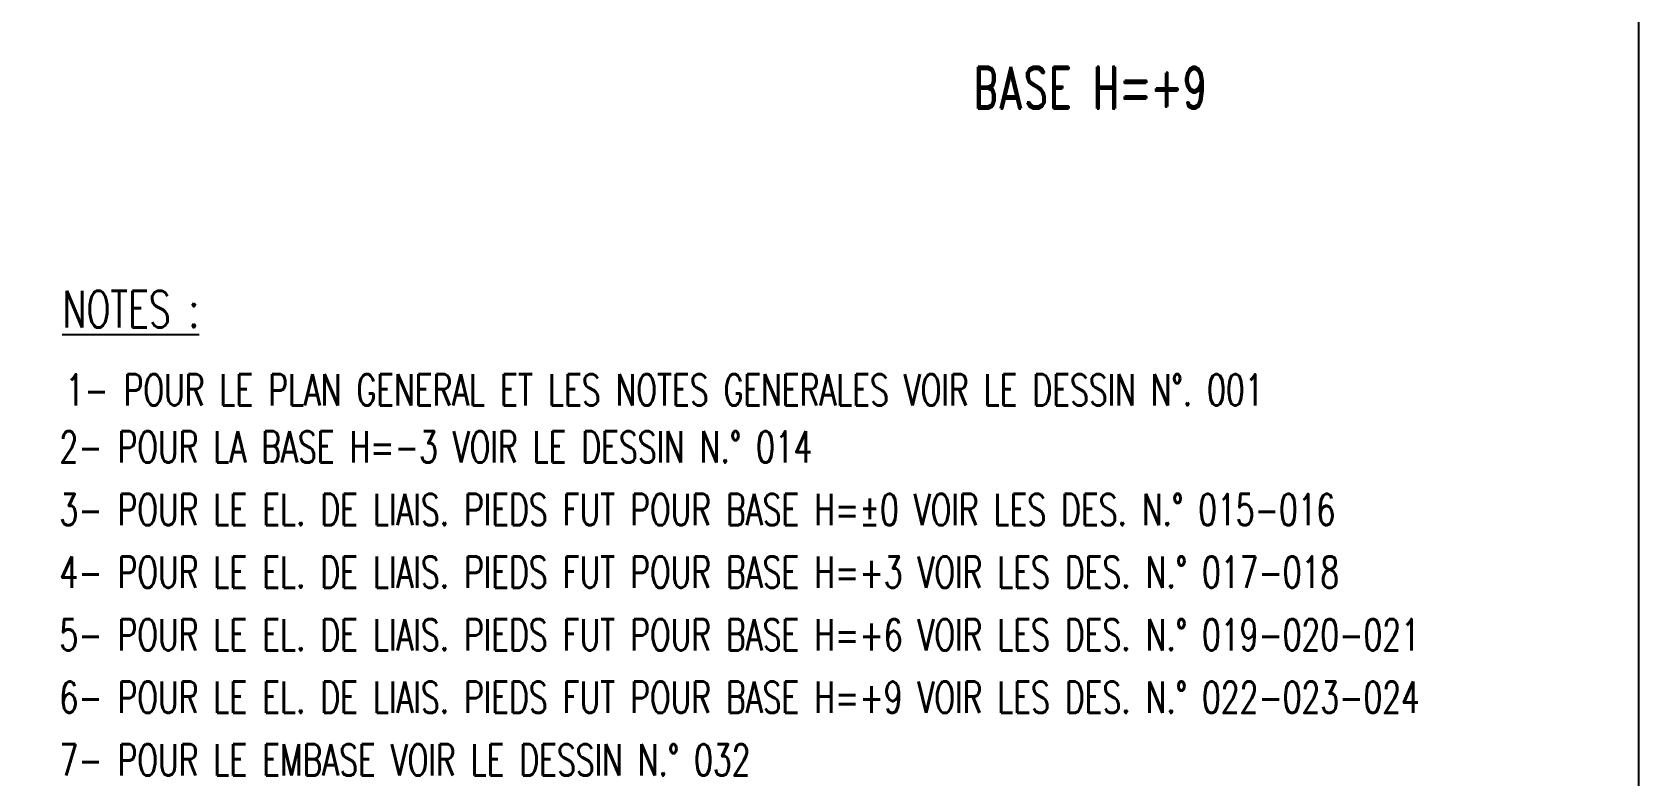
# Model space of a CAD drawing. Extents: x 686686 to 702906, y -4957 to 6593.
# Drawn here: x 699826 to 702906, y -2213 to -787 of the extents above; entities that cross this region are included whole.
import ezdxf

# ---------------------------------------------------------------- set-up
doc = ezdxf.new("R2010")
doc.units = 0
doc.header["$LTSCALE"] = 200
doc.header["$MEASUREMENT"] = 0
for name, color, linetype in [('LM', 7, 'CONTINUOUS'), ('LS', 7, 'CONTINUOUS'), ('NOTATION', 2, 'CONTINUOUS')]:
    doc.layers.add(name, color=color, linetype=linetype)
doc.styles.add('RD', font='ROMAND8.SHX', dxfattribs={"width": 0.7})
doc.styles.add('RS', font='ROMANS8.shx', dxfattribs={"width": 0.7})

msp = doc.modelspace()

# ---------------------------------------------------------------- linework, layer by layer
at = {"layer": 'LS', "color": 8}
msp.add_lwpolyline([(686686.108, 6522.765), (686686.108, -4957.235), (699406.108, -4957.235), (699406.108, -3357.235), (702906.108, -3357.235), (702906.108, 6522.765), (686686.108, 6522.765)], close=True, dxfattribs=at)

# ---------------------------------------------------------------- texts
at = {"layer": 'LM', "color": 0, "style": 'RS', "width": 0.7}
msp.add_text('1- POUR LE PLAN GENERAL ET LES NOTES GENERALES VOIR LE DESSIN N%%D. 001', height=60, dxfattribs=at).set_placement((699889.602, -1503.033))
at = {"layer": 'LM', "style": 'RS', "width": 0.7}
for s, p in [('2- POUR LA BASE H=-3 VOIR LE DESSIN N.° 014', (699877.99, -1612.523)), ('3- POUR LE EL. DE LIAIS. PIEDS FUT POUR BASE H=%%P0 VOIR LES DES. N.° 015-016', (699877.99, -1732.523)), ('4- POUR LE EL. DE LIAIS. PIEDS FUT POUR BASE H=+3 VOIR LES DES. N.° 017-018', (699877.99, -1852.523)), ('5- POUR LE EL. DE LIAIS. PIEDS FUT POUR BASE H=+6 VOIR LES DES. N.° 019-020-021', (699877.99, -1972.523)), ('6- POUR LE EL. DE LIAIS. PIEDS FUT POUR BASE H=+9 VOIR LES DES. N.° 022-023-024', (699877.99, -2092.523)), ('7- POUR LE EMBASE VOIR LE DESSIN N.° 032', (699877.99, -2212.523))]:
    msp.add_text(s, height=60, dxfattribs=at).set_placement(p)
at = {"layer": 'LS', "color": 3, "insert": (701854.429, -893.7), "char_height": 80, "attachment_point": 5, "style": 'RD'}
msp.add_mtext('BASE H=+9', dxfattribs=at)
at = {"layer": 'NOTATION', "color": 0, "style": 'RS', "width": 0.7}
msp.add_text('%%uNOTES :', height=70, dxfattribs=at).set_placement((699883.446, -1353.231))

doc.saveas('drawing.dxf')
